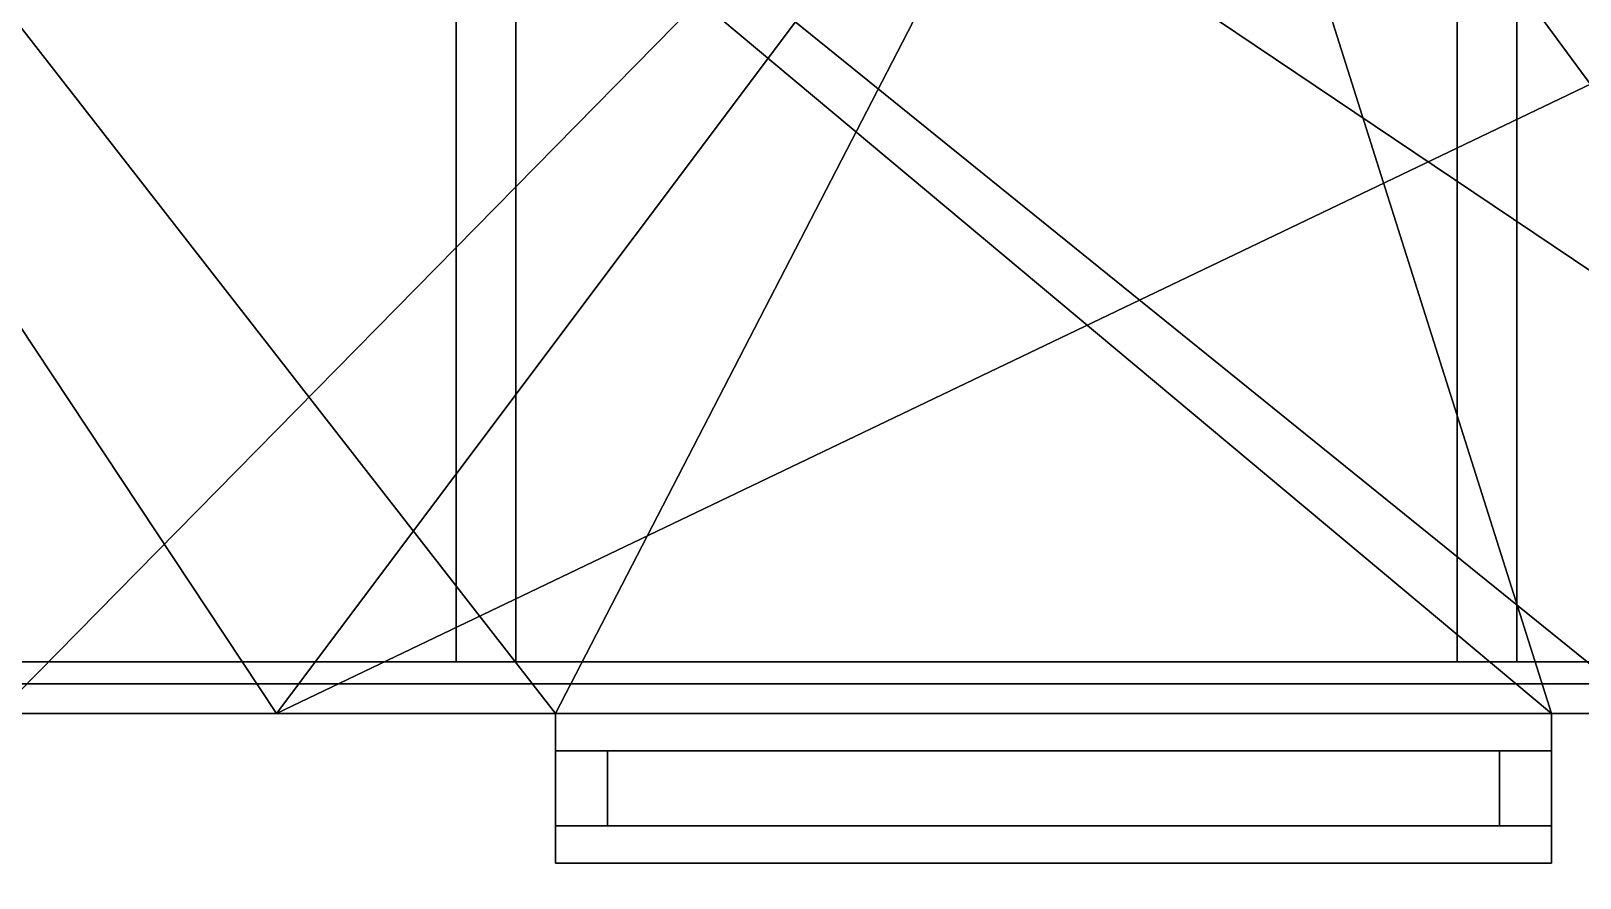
# Model space of a CAD drawing. Extents: x -7.1 to 5.5, y -11 to 12.
# Drawn here: x -4.071 to -1.479, y 5.425 to 6.842 of the extents above; entities that cross this region are included whole.
import ezdxf

# ---------------------------------------------------------------- set-up
doc = ezdxf.new("R2010")
doc.units = 0

msp = doc.modelspace()

# ---------------------------------------------------------------- linework, layer by layer
for points in [[(4.69, 9.7, 3.0953), (-3.66, 5.7, 3.0953), (-6.31, 9.7, 3.0953)], [(-6.31, 9.7, 3.0953), (-3.66, 5.7, 3.0953), (-5.96, 5.7, 3.0953)], [(-6.31, 9.7, 0.0953), (-4.1267, 5.7, 0.0953), (-3.66, 5.7, 0.0953)], [(-6.31, 9.7, 0.0953), (-3.66, 5.7, 0.0953), (-3.1934, 5.7, 0.0953)], [(-6.31, 9.7, 0.0953), (-3.1934, 5.7, 0.0953), (-1.5267, 5.7, 0.0953)], [(-6.31, 9.7, 0.0953), (-1.5267, 5.7, 0.0953), (-1.36, 5.7, 0.0953)], [(-6.31, 9.7, 0.0953), (-0.36, 5.7, 0.0953), (0.64, 5.7, 0.0953)], [(-6.31, 9.7, 0.0953), (0.64, 5.7, 0.0953), (1.09, 5.7, 0.0953), (4.69, 9.7, 0.0953)], [(-6.31, 9.7, 0.0953), (-1.36, 5.7, 0.0953), (-0.36, 5.7, 0.0953)], [(4.69, 9.7, 3.0953), (-1.36, 5.7, 3.0953), (-3.66, 5.7, 3.0953)], [(-2.16, 7.7, 6.8953), (-3.66, 5.7, 6.8953), (-6.66, 5.7, 6.8953), (-6.66, 7.7, 6.8953)], [(-4.1267, 5.7, 3.4953), (-2.16, 7.7, 3.4953), (-6.66, 7.7, 3.4953)], [(-2.16, 7.7, 10.4953), (-3.66, 5.7, 10.4953), (-6.66, 5.7, 10.4953), (-6.66, 7.7, 10.4953)], [(-4.1267, 5.7, 7.0953), (-2.16, 7.7, 7.0953), (-6.66, 7.7, 7.0953)], [(-2.16, 7.7, 14.0953), (-3.66, 5.7, 14.0953), (-6.66, 5.7, 14.0953), (-6.66, 7.7, 14.0953)], [(-4.1267, 5.7, 10.6953), (-2.16, 7.7, 10.6953), (-6.66, 7.7, 10.6953)], [(-2.16, 7.7, 17.6953), (-3.66, 5.7, 17.6953), (-6.66, 5.7, 17.6953), (-6.66, 7.7, 17.6953)], [(-4.1267, 5.7, 14.2953), (-2.16, 7.7, 14.2953), (-6.66, 7.7, 14.2953)], [(-2.16, 7.7, 21.2953), (-3.66, 5.7, 21.2953), (-6.66, 5.7, 21.2953), (-6.66, 7.7, 21.2953)], [(-4.1267, 5.7, 17.8953), (-2.16, 7.7, 17.8953), (-6.66, 7.7, 17.8953)], [(-2.16, 7.7, 24.8953), (-3.66, 5.7, 24.8953), (-6.66, 5.7, 24.8953), (-6.66, 7.7, 24.8953)], [(-4.1267, 5.7, 21.4953), (-2.16, 7.7, 21.4953), (-6.66, 7.7, 21.4953)], [(-2.16, 7.7, 28.4953), (-3.66, 5.7, 28.4953), (-6.66, 5.7, 28.4953), (-6.66, 7.7, 28.4953)], [(-4.1267, 5.7, 25.0953), (-2.16, 7.7, 25.0953), (-6.66, 7.7, 25.0953)], [(-2.16, 7.7, 32.0953), (-3.66, 5.7, 32.0953), (-6.66, 5.7, 32.0953), (-6.66, 7.7, 32.0953)], [(-4.1267, 5.7, 28.6953), (-2.16, 7.7, 28.6953), (-6.66, 7.7, 28.6953)], [(-2.16, 7.7, 35.6953), (-3.66, 5.7, 35.6953), (-6.66, 5.7, 35.6953), (-6.66, 7.7, 35.6953)], [(-4.1267, 5.7, 32.2953), (-2.16, 7.7, 32.2953), (-6.66, 7.7, 32.2953)], [(-4.1267, 5.7, 35.8953), (-2.16, 7.7, 35.8953), (-6.66, 7.7, 35.8953)], [(-3.66, 5.7, 3.4953), (-2.16, 7.7, 3.4953), (-4.1267, 5.7, 3.4953)], [(-3.66, 5.7, 7.0953), (-2.16, 7.7, 7.0953), (-4.1267, 5.7, 7.0953)], [(-3.66, 5.7, 10.6953), (-2.16, 7.7, 10.6953), (-4.1267, 5.7, 10.6953)], [(-3.66, 5.7, 14.2953), (-2.16, 7.7, 14.2953), (-4.1267, 5.7, 14.2953)], [(-3.66, 5.7, 17.8953), (-2.16, 7.7, 17.8953), (-4.1267, 5.7, 17.8953)], [(-3.66, 5.7, 21.4953), (-2.16, 7.7, 21.4953), (-4.1267, 5.7, 21.4953)], [(-3.66, 5.7, 25.0953), (-2.16, 7.7, 25.0953), (-4.1267, 5.7, 25.0953)], [(-3.66, 5.7, 28.6953), (-2.16, 7.7, 28.6953), (-4.1267, 5.7, 28.6953)], [(-3.66, 5.7, 32.2953), (-2.16, 7.7, 32.2953), (-4.1267, 5.7, 32.2953)], [(-3.66, 5.7, 35.8953), (-2.16, 7.7, 35.8953), (-4.1267, 5.7, 35.8953)], [(-3.66, 5.7, 3.4953), (-3.1934, 5.7, 3.4953), (-2.16, 7.7, 3.4953)], [(-0.685, 5.7, 6.8953), (-3.66, 5.7, 6.8953), (-2.16, 7.7, 6.8953)], [(-3.66, 5.7, 7.0953), (-3.1934, 5.7, 7.0953), (-2.16, 7.7, 7.0953)], [(-0.685, 5.7, 10.4953), (-3.66, 5.7, 10.4953), (-2.16, 7.7, 10.4953)], [(-3.66, 5.7, 10.6953), (-3.1934, 5.7, 10.6953), (-2.16, 7.7, 10.6953)], [(-0.685, 5.7, 14.0953), (-3.66, 5.7, 14.0953), (-2.16, 7.7, 14.0953)], [(-3.66, 5.7, 14.2953), (-3.1934, 5.7, 14.2953), (-2.16, 7.7, 14.2953)], [(-0.685, 5.7, 17.6953), (-3.66, 5.7, 17.6953), (-2.16, 7.7, 17.6953)], [(-3.66, 5.7, 17.8953), (-3.1934, 5.7, 17.8953), (-2.16, 7.7, 17.8953)], [(-0.685, 5.7, 21.2953), (-3.66, 5.7, 21.2953), (-2.16, 7.7, 21.2953)], [(-3.66, 5.7, 21.4953), (-3.1934, 5.7, 21.4953), (-2.16, 7.7, 21.4953)], [(-0.685, 5.7, 24.8953), (-3.66, 5.7, 24.8953), (-2.16, 7.7, 24.8953)], [(-3.66, 5.7, 25.0953), (-3.1934, 5.7, 25.0953), (-2.16, 7.7, 25.0953)], [(-0.685, 5.7, 28.4953), (-3.66, 5.7, 28.4953), (-2.16, 7.7, 28.4953)], [(-3.66, 5.7, 28.6953), (-3.1934, 5.7, 28.6953), (-2.16, 7.7, 28.6953)], [(-0.685, 5.7, 32.0953), (-3.66, 5.7, 32.0953), (-2.16, 7.7, 32.0953)], [(-3.66, 5.7, 32.2953), (-3.1934, 5.7, 32.2953), (-2.16, 7.7, 32.2953)], [(-0.685, 5.7, 35.6953), (-3.66, 5.7, 35.6953), (-2.16, 7.7, 35.6953)], [(-3.66, 5.7, 35.8953), (-3.1934, 5.7, 35.8953), (-2.16, 7.7, 35.8953)], [(-1.5267, 5.7, 3.4953), (-2.16, 7.7, 3.4953), (-3.1934, 5.7, 3.4953)], [(-1.5267, 5.7, 7.0953), (-2.16, 7.7, 7.0953), (-3.1934, 5.7, 7.0953)], [(-1.5267, 5.7, 10.6953), (-2.16, 7.7, 10.6953), (-3.1934, 5.7, 10.6953)], [(-1.5267, 5.7, 14.2953), (-2.16, 7.7, 14.2953), (-3.1934, 5.7, 14.2953)], [(-1.5267, 5.7, 17.8953), (-2.16, 7.7, 17.8953), (-3.1934, 5.7, 17.8953)], [(-1.5267, 5.7, 21.4953), (-2.16, 7.7, 21.4953), (-3.1934, 5.7, 21.4953)], [(-1.5267, 5.7, 25.0953), (-2.16, 7.7, 25.0953), (-3.1934, 5.7, 25.0953)], [(-1.5267, 5.7, 28.6953), (-2.16, 7.7, 28.6953), (-3.1934, 5.7, 28.6953)], [(-1.5267, 5.7, 32.2953), (-2.16, 7.7, 32.2953), (-3.1934, 5.7, 32.2953)], [(-1.5267, 5.7, 35.8953), (-2.16, 7.7, 35.8953), (-3.1934, 5.7, 35.8953)], [(-1.36, 5.7, 3.4953), (0.04, 7.7, 3.4953), (-2.16, 7.7, 3.4953), (-1.5267, 5.7, 3.4953)], [(-0.685, 5.7, 6.8953), (-2.16, 7.7, 6.8953), (0.04, 7.7, 6.8953)], [(-1.36, 5.7, 7.0953), (0.04, 7.7, 7.0953), (-2.16, 7.7, 7.0953), (-1.5267, 5.7, 7.0953)], [(-0.685, 5.7, 10.4953), (-2.16, 7.7, 10.4953), (0.04, 7.7, 10.4953)], [(-1.36, 5.7, 10.6953), (0.04, 7.7, 10.6953), (-2.16, 7.7, 10.6953), (-1.5267, 5.7, 10.6953)], [(-0.685, 5.7, 14.0953), (-2.16, 7.7, 14.0953), (0.04, 7.7, 14.0953)], [(-1.36, 5.7, 14.2953), (0.04, 7.7, 14.2953), (-2.16, 7.7, 14.2953), (-1.5267, 5.7, 14.2953)], [(-0.685, 5.7, 17.6953), (-2.16, 7.7, 17.6953), (0.04, 7.7, 17.6953)], [(-1.36, 5.7, 17.8953), (0.04, 7.7, 17.8953), (-2.16, 7.7, 17.8953), (-1.5267, 5.7, 17.8953)], [(-0.685, 5.7, 21.2953), (-2.16, 7.7, 21.2953), (0.04, 7.7, 21.2953)], [(-1.36, 5.7, 21.4953), (0.04, 7.7, 21.4953), (-2.16, 7.7, 21.4953), (-1.5267, 5.7, 21.4953)], [(-0.685, 5.7, 24.8953), (-2.16, 7.7, 24.8953), (0.04, 7.7, 24.8953)], [(-1.36, 5.7, 25.0953), (0.04, 7.7, 25.0953), (-2.16, 7.7, 25.0953), (-1.5267, 5.7, 25.0953)], [(-0.685, 5.7, 28.4953), (-2.16, 7.7, 28.4953), (0.04, 7.7, 28.4953)], [(-1.36, 5.7, 28.6953), (0.04, 7.7, 28.6953), (-2.16, 7.7, 28.6953), (-1.5267, 5.7, 28.6953)], [(-0.685, 5.7, 32.0953), (-2.16, 7.7, 32.0953), (0.04, 7.7, 32.0953)], [(-1.36, 5.7, 32.2953), (0.04, 7.7, 32.2953), (-2.16, 7.7, 32.2953), (-1.5267, 5.7, 32.2953)], [(-0.685, 5.7, 35.6953), (-2.16, 7.7, 35.6953), (0.04, 7.7, 35.6953)], [(-1.36, 5.7, 35.8953), (0.04, 7.7, 35.8953), (-2.16, 7.7, 35.8953), (-1.5267, 5.7, 35.8953)], [(5.0593, 7.6131, 40.0394), (5.0593, 5.7869, 40.0394), (-6.6794, 5.7869, 40.0394), (-6.6794, 7.6131, 40.0394)], [(-6.6794, 5.7869, 40.0747), (5.0593, 5.7869, 40.0747), (5.0593, 7.6131, 40.0747), (-6.6794, 7.6131, 40.0747)], [(-3.2597, 7.6131, 40.1012), (-3.3597, 7.6131, 40.1012), (-3.3597, 5.7869, 40.1012), (-3.2597, 5.7869, 40.1012)], [(-3.2597, 5.7869, 40.013), (-3.3597, 5.7869, 40.013), (-3.3597, 7.6131, 40.013), (-3.2597, 7.6131, 40.013)], [(-3.3597, 7.6131, 40.013), (-3.3597, 5.7869, 40.013), (-3.3597, 5.7869, 40.1012), (-3.3597, 7.6131, 40.1012)], [(-3.2597, 5.7869, 40.1012), (-3.2597, 5.7869, 40.013), (-3.2597, 7.6131, 40.013), (-3.2597, 7.6131, 40.1012)], [(-1.6847, 7.6131, 40.013), (-1.6847, 5.7869, 40.013), (-1.6847, 5.7869, 40.1012), (-1.6847, 7.6131, 40.1012)], [(-1.5847, 5.7869, 40.013), (-1.6847, 5.7869, 40.013), (-1.6847, 7.6131, 40.013), (-1.5847, 7.6131, 40.013)], [(-1.5847, 7.6131, 40.1012), (-1.6847, 7.6131, 40.1012), (-1.6847, 5.7869, 40.1012), (-1.5847, 5.7869, 40.1012)], [(-1.5847, 5.7869, 40.1012), (-1.5847, 5.7869, 40.013), (-1.5847, 7.6131, 40.013), (-1.5847, 7.6131, 40.1012)], [(-6.76, 5.7, 40.1453), (5.14, 5.7, 40.1453), (5.0593, 5.7869, 40.1453), (-6.6794, 5.7869, 40.1453)], [(-6.6794, 5.7869, 40.1453), (5.0593, 5.7869, 40.1453), (5.0593, 5.7, 39.8188), (-6.66, 5.7, 39.8188)], [(5.0593, 5.7869, 40.0394), (5.0593, 5.7869, 40.0747), (-6.6794, 5.7869, 40.0747), (-6.6794, 5.7869, 40.0394)], [(-7.06, 5.75, 40.7698), (-7.06, 5.75, 40.9), (5.44, 5.75, 40.9), (5.44, 5.75, 40.7698)], [(-7.01, 5.7, 40.7698), (-7.06, 5.75, 40.7698), (5.44, 5.75, 40.7698), (5.39, 5.7, 40.7698)], [(5.39, 5.7, 40.9), (5.44, 5.75, 40.9), (-7.06, 5.75, 40.9), (-7.01, 5.7, 40.9)], [(5.39, 5.7, 41.0262), (-7.01, 5.7, 41.0262), (-6.2318, 5.1986, 41.0262), (4.6118, 5.1986, 41.0262)], [(5.14, 5.7, 40.1453), (-6.76, 5.7, 40.1453), (-7.01, 5.7, 41.0262), (5.39, 5.7, 41.0262)], [(-3.66, 5.7, 6.4953), (-5.96, 5.7, 6.4953), (-6.66, 5.7, 6.8953), (-3.66, 5.7, 6.8953)], [(-3.66, 5.7, 10.0953), (-5.96, 5.7, 10.0953), (-6.66, 5.7, 10.4953), (-3.66, 5.7, 10.4953)], [(-3.66, 5.7, 13.6953), (-5.96, 5.7, 13.6953), (-6.66, 5.7, 14.0953), (-3.66, 5.7, 14.0953)], [(-3.66, 5.7, 17.2953), (-5.96, 5.7, 17.2953), (-6.66, 5.7, 17.6953), (-3.66, 5.7, 17.6953)], [(-3.66, 5.7, 20.8953), (-5.96, 5.7, 20.8953), (-6.66, 5.7, 21.2953), (-3.66, 5.7, 21.2953)], [(-3.66, 5.7, 24.4953), (-5.96, 5.7, 24.4953), (-6.66, 5.7, 24.8953), (-3.66, 5.7, 24.8953)], [(-3.66, 5.7, 28.0953), (-5.96, 5.7, 28.0953), (-6.66, 5.7, 28.4953), (-3.66, 5.7, 28.4953)], [(-3.66, 5.7, 31.6953), (-5.96, 5.7, 31.6953), (-6.66, 5.7, 32.0953), (-3.66, 5.7, 32.0953)], [(-3.66, 5.7, 35.2953), (-5.96, 5.7, 35.2953), (-6.66, 5.7, 35.6953), (-3.66, 5.7, 35.6953)], [(-3.66, 5.7, 38.8953), (-5.96, 5.7, 38.8953), (-6.66, 5.7, 39.8188), (-3.66, 5.7, 39.8188)], [(-3.66, 5.7, 6.4953), (-4.1267, 5.7, 6.0453), (-5.7934, 5.7, 6.0453), (-5.96, 5.7, 6.4953)], [(-3.66, 5.7, 10.0953), (-4.1267, 5.7, 9.6453), (-5.7934, 5.7, 9.6453), (-5.96, 5.7, 10.0953)], [(-3.66, 5.7, 13.6953), (-4.1267, 5.7, 13.2453), (-5.7934, 5.7, 13.2453), (-5.96, 5.7, 13.6953)], [(-3.66, 5.7, 17.2953), (-4.1267, 5.7, 16.8453), (-5.7934, 5.7, 16.8453), (-5.96, 5.7, 17.2953)], [(-3.66, 5.7, 20.8953), (-4.1267, 5.7, 20.4453), (-5.7934, 5.7, 20.4453), (-5.96, 5.7, 20.8953)], [(-3.66, 5.7, 24.4953), (-4.1267, 5.7, 24.0453), (-5.7934, 5.7, 24.0453), (-5.96, 5.7, 24.4953)], [(-3.66, 5.7, 28.0953), (-4.1267, 5.7, 27.6453), (-5.7934, 5.7, 27.6453), (-5.96, 5.7, 28.0953)], [(-3.66, 5.7, 31.6953), (-4.1267, 5.7, 31.2453), (-5.7934, 5.7, 31.2453), (-5.96, 5.7, 31.6953)], [(-3.66, 5.7, 35.2953), (-4.1267, 5.7, 34.8453), (-5.7934, 5.7, 34.8453), (-5.96, 5.7, 35.2953)], [(-3.66, 5.7, 3.0953), (-4.1267, 5.7, 2.6453), (-5.7934, 5.7, 2.6453), (-5.96, 5.7, 3.0953)], [(-3.66, 5.7, 38.8953), (-4.1267, 5.7, 38.4453), (-5.7934, 5.7, 38.4453), (-5.96, 5.7, 38.8953)], [(-3.66, 5.7, 3.4953), (-4.1267, 5.7, 3.4953), (-4.1267, 5.7, 6.0453), (-3.66, 5.7, 6.4953)], [(-3.66, 5.7, 7.0953), (-4.1267, 5.7, 7.0953), (-4.1267, 5.7, 9.6453), (-3.66, 5.7, 10.0953)], [(-3.66, 5.7, 10.6953), (-4.1267, 5.7, 10.6953), (-4.1267, 5.7, 13.2453), (-3.66, 5.7, 13.6953)], [(-3.66, 5.7, 14.2953), (-4.1267, 5.7, 14.2953), (-4.1267, 5.7, 16.8453), (-3.66, 5.7, 17.2953)], [(-3.66, 5.7, 17.8953), (-4.1267, 5.7, 17.8953), (-4.1267, 5.7, 20.4453), (-3.66, 5.7, 20.8953)], [(-3.66, 5.7, 21.4953), (-4.1267, 5.7, 21.4953), (-4.1267, 5.7, 24.0453), (-3.66, 5.7, 24.4953)], [(-3.66, 5.7, 25.0953), (-4.1267, 5.7, 25.0953), (-4.1267, 5.7, 27.6453), (-3.66, 5.7, 28.0953)], [(-3.66, 5.7, 28.6953), (-4.1267, 5.7, 28.6953), (-4.1267, 5.7, 31.2453), (-3.66, 5.7, 31.6953)], [(-3.66, 5.7, 32.2953), (-4.1267, 5.7, 32.2953), (-4.1267, 5.7, 34.8453), (-3.66, 5.7, 35.2953)], [(-3.66, 5.7, 0.0953), (-4.1267, 5.7, 0.0953), (-4.1267, 5.7, 2.6453), (-3.66, 5.7, 3.0953)], [(-3.66, 5.7, 35.8953), (-4.1267, 5.7, 35.8953), (-4.1267, 5.7, 38.4453), (-3.66, 5.7, 38.8953)], [(-3.66, 5.7, 6.4953), (-3.1934, 5.7, 6.0453), (-3.1934, 5.7, 3.4953), (-3.66, 5.7, 3.4953)], [(-1.36, 5.7, 6.4953), (-1.5267, 5.7, 6.0453), (-3.1934, 5.7, 6.0453), (-3.66, 5.7, 6.4953)], [(-3.66, 5.7, 6.4953), (-3.66, 5.7, 6.8953), (-0.685, 5.7, 6.8953), (-1.36, 5.7, 6.4953)], [(-3.66, 5.7, 10.0953), (-3.1934, 5.7, 9.6453), (-3.1934, 5.7, 7.0953), (-3.66, 5.7, 7.0953)], [(-1.36, 5.7, 10.0953), (-1.5267, 5.7, 9.6453), (-3.1934, 5.7, 9.6453), (-3.66, 5.7, 10.0953)], [(-3.66, 5.7, 10.0953), (-3.66, 5.7, 10.4953), (-0.685, 5.7, 10.4953), (-1.36, 5.7, 10.0953)], [(-3.66, 5.7, 13.6953), (-3.1934, 5.7, 13.2453), (-3.1934, 5.7, 10.6953), (-3.66, 5.7, 10.6953)], [(-1.36, 5.7, 13.6953), (-1.5267, 5.7, 13.2453), (-3.1934, 5.7, 13.2453), (-3.66, 5.7, 13.6953)], [(-3.66, 5.7, 13.6953), (-3.66, 5.7, 14.0953), (-0.685, 5.7, 14.0953), (-1.36, 5.7, 13.6953)], [(-3.66, 5.7, 17.2953), (-3.1934, 5.7, 16.8453), (-3.1934, 5.7, 14.2953), (-3.66, 5.7, 14.2953)], [(-1.36, 5.7, 17.2953), (-1.5267, 5.7, 16.8453), (-3.1934, 5.7, 16.8453), (-3.66, 5.7, 17.2953)], [(-3.66, 5.7, 17.2953), (-3.66, 5.7, 17.6953), (-0.685, 5.7, 17.6953), (-1.36, 5.7, 17.2953)], [(-3.66, 5.7, 20.8953), (-3.1934, 5.7, 20.4453), (-3.1934, 5.7, 17.8953), (-3.66, 5.7, 17.8953)], [(-1.36, 5.7, 20.8953), (-1.5267, 5.7, 20.4453), (-3.1934, 5.7, 20.4453), (-3.66, 5.7, 20.8953)], [(-3.66, 5.7, 20.8953), (-3.66, 5.7, 21.2953), (-0.685, 5.7, 21.2953), (-1.36, 5.7, 20.8953)], [(-3.66, 5.7, 24.4953), (-3.1934, 5.7, 24.0453), (-3.1934, 5.7, 21.4953), (-3.66, 5.7, 21.4953)], [(-1.36, 5.7, 24.4953), (-1.5267, 5.7, 24.0453), (-3.1934, 5.7, 24.0453), (-3.66, 5.7, 24.4953)], [(-3.66, 5.7, 24.4953), (-3.66, 5.7, 24.8953), (-0.685, 5.7, 24.8953), (-1.36, 5.7, 24.4953)], [(-3.66, 5.7, 28.0953), (-3.1934, 5.7, 27.6453), (-3.1934, 5.7, 25.0953), (-3.66, 5.7, 25.0953)], [(-1.36, 5.7, 28.0953), (-1.5267, 5.7, 27.6453), (-3.1934, 5.7, 27.6453), (-3.66, 5.7, 28.0953)], [(-3.66, 5.7, 28.0953), (-3.66, 5.7, 28.4953), (-0.685, 5.7, 28.4953), (-1.36, 5.7, 28.0953)], [(-3.66, 5.7, 31.6953), (-3.1934, 5.7, 31.2453), (-3.1934, 5.7, 28.6953), (-3.66, 5.7, 28.6953)], [(-1.36, 5.7, 31.6953), (-1.5267, 5.7, 31.2453), (-3.1934, 5.7, 31.2453), (-3.66, 5.7, 31.6953)], [(-3.66, 5.7, 31.6953), (-3.66, 5.7, 32.0953), (-0.685, 5.7, 32.0953), (-1.36, 5.7, 31.6953)], [(-3.66, 5.7, 35.2953), (-3.1934, 5.7, 34.8453), (-3.1934, 5.7, 32.2953), (-3.66, 5.7, 32.2953)], [(-1.36, 5.7, 35.2953), (-1.5267, 5.7, 34.8453), (-3.1934, 5.7, 34.8453), (-3.66, 5.7, 35.2953)], [(-3.66, 5.7, 35.2953), (-3.66, 5.7, 35.6953), (-0.685, 5.7, 35.6953), (-1.36, 5.7, 35.2953)], [(-1.36, 5.7, 3.0953), (-1.5267, 5.7, 2.6453), (-3.1934, 5.7, 2.6453), (-3.66, 5.7, 3.0953)], [(-3.66, 5.7, 3.0953), (-3.1934, 5.7, 2.6453), (-3.1934, 5.7, 0.0953), (-3.66, 5.7, 0.0953)], [(-3.66, 5.7, 38.8953), (-3.1934, 5.7, 38.4453), (-3.1934, 5.7, 35.8953), (-3.66, 5.7, 35.8953)], [(-1.36, 5.7, 38.8953), (-1.5267, 5.7, 38.4453), (-3.1934, 5.7, 38.4453), (-3.66, 5.7, 38.8953)], [(-3.66, 5.7, 38.8953), (-3.66, 5.7, 39.8188), (-0.685, 5.7, 39.8188), (-1.36, 5.7, 38.8953)], [(-3.1934, 5.7, 6.0453), (-1.5267, 5.7, 6.0453), (-1.5267, 5.45, 6.0453), (-3.1934, 5.45, 6.0453)], [(-3.1934, 5.7, 3.4953), (-3.1934, 5.7, 6.0453), (-3.1934, 5.45, 6.0453), (-3.1934, 5.45, 3.4953)], [(-1.5267, 5.7, 3.4953), (-3.1934, 5.7, 3.4953), (-3.1934, 5.45, 3.4953), (-1.5267, 5.45, 3.4953)], [(-3.1934, 5.7, 9.6453), (-1.5267, 5.7, 9.6453), (-1.5267, 5.45, 9.6453), (-3.1934, 5.45, 9.6453)], [(-3.1934, 5.7, 7.0953), (-3.1934, 5.7, 9.6453), (-3.1934, 5.45, 9.6453), (-3.1934, 5.45, 7.0953)], [(-1.5267, 5.7, 7.0953), (-3.1934, 5.7, 7.0953), (-3.1934, 5.45, 7.0953), (-1.5267, 5.45, 7.0953)], [(-3.1934, 5.7, 13.2453), (-1.5267, 5.7, 13.2453), (-1.5267, 5.45, 13.2453), (-3.1934, 5.45, 13.2453)], [(-3.1934, 5.7, 10.6953), (-3.1934, 5.7, 13.2453), (-3.1934, 5.45, 13.2453), (-3.1934, 5.45, 10.6953)], [(-1.5267, 5.7, 10.6953), (-3.1934, 5.7, 10.6953), (-3.1934, 5.45, 10.6953), (-1.5267, 5.45, 10.6953)], [(-3.1934, 5.7, 16.8453), (-1.5267, 5.7, 16.8453), (-1.5267, 5.45, 16.8453), (-3.1934, 5.45, 16.8453)], [(-3.1934, 5.7, 14.2953), (-3.1934, 5.7, 16.8453), (-3.1934, 5.45, 16.8453), (-3.1934, 5.45, 14.2953)], [(-1.5267, 5.7, 14.2953), (-3.1934, 5.7, 14.2953), (-3.1934, 5.45, 14.2953), (-1.5267, 5.45, 14.2953)], [(-3.1934, 5.7, 20.4453), (-1.5267, 5.7, 20.4453), (-1.5267, 5.45, 20.4453), (-3.1934, 5.45, 20.4453)], [(-3.1934, 5.7, 17.8953), (-3.1934, 5.7, 20.4453), (-3.1934, 5.45, 20.4453), (-3.1934, 5.45, 17.8953)], [(-1.5267, 5.7, 17.8953), (-3.1934, 5.7, 17.8953), (-3.1934, 5.45, 17.8953), (-1.5267, 5.45, 17.8953)], [(-3.1934, 5.7, 24.0453), (-1.5267, 5.7, 24.0453), (-1.5267, 5.45, 24.0453), (-3.1934, 5.45, 24.0453)], [(-3.1934, 5.7, 21.4953), (-3.1934, 5.7, 24.0453), (-3.1934, 5.45, 24.0453), (-3.1934, 5.45, 21.4953)], [(-1.5267, 5.7, 21.4953), (-3.1934, 5.7, 21.4953), (-3.1934, 5.45, 21.4953), (-1.5267, 5.45, 21.4953)], [(-3.1934, 5.7, 27.6453), (-1.5267, 5.7, 27.6453), (-1.5267, 5.45, 27.6453), (-3.1934, 5.45, 27.6453)], [(-3.1934, 5.7, 25.0953), (-3.1934, 5.7, 27.6453), (-3.1934, 5.45, 27.6453), (-3.1934, 5.45, 25.0953)], [(-1.5267, 5.7, 25.0953), (-3.1934, 5.7, 25.0953), (-3.1934, 5.45, 25.0953), (-1.5267, 5.45, 25.0953)], [(-3.1934, 5.7, 31.2453), (-1.5267, 5.7, 31.2453), (-1.5267, 5.45, 31.2453), (-3.1934, 5.45, 31.2453)], [(-3.1934, 5.7, 28.6953), (-3.1934, 5.7, 31.2453), (-3.1934, 5.45, 31.2453), (-3.1934, 5.45, 28.6953)], [(-1.5267, 5.7, 28.6953), (-3.1934, 5.7, 28.6953), (-3.1934, 5.45, 28.6953), (-1.5267, 5.45, 28.6953)], [(-3.1934, 5.7, 34.8453), (-1.5267, 5.7, 34.8453), (-1.5267, 5.45, 34.8453), (-3.1934, 5.45, 34.8453)], [(-3.1934, 5.7, 32.2953), (-3.1934, 5.7, 34.8453), (-3.1934, 5.45, 34.8453), (-3.1934, 5.45, 32.2953)], [(-1.5267, 5.7, 32.2953), (-3.1934, 5.7, 32.2953), (-3.1934, 5.45, 32.2953), (-1.5267, 5.45, 32.2953)], [(-1.5267, 5.7, 0.0953), (-3.1934, 5.7, 0.0953), (-3.1934, 5.45, 0.0953), (-1.5267, 5.45, 0.0953)], [(-3.1934, 5.7, 0.0953), (-3.1934, 5.7, 2.6453), (-3.1934, 5.45, 2.6453), (-3.1934, 5.45, 0.0953)], [(-3.1934, 5.7, 2.6453), (-1.5267, 5.7, 2.6453), (-1.5267, 5.45, 2.6453), (-3.1934, 5.45, 2.6453)], [(-3.1934, 5.7, 38.4453), (-1.5267, 5.7, 38.4453), (-1.5267, 5.45, 38.4453), (-3.1934, 5.45, 38.4453)], [(-3.1934, 5.7, 35.8953), (-3.1934, 5.7, 38.4453), (-3.1934, 5.45, 38.4453), (-3.1934, 5.45, 35.8953)], [(-1.5267, 5.7, 35.8953), (-3.1934, 5.7, 35.8953), (-3.1934, 5.45, 35.8953), (-1.5267, 5.45, 35.8953)], [(-1.36, 5.7, 3.4953), (-1.5267, 5.7, 3.4953), (-1.5267, 5.7, 6.0453), (-1.36, 5.7, 6.4953)], [(-1.5267, 5.7, 6.0453), (-1.5267, 5.7, 3.4953), (-1.5267, 5.45, 3.4953), (-1.5267, 5.45, 6.0453)], [(-1.36, 5.7, 7.0953), (-1.5267, 5.7, 7.0953), (-1.5267, 5.7, 9.6453), (-1.36, 5.7, 10.0953)], [(-1.5267, 5.7, 9.6453), (-1.5267, 5.7, 7.0953), (-1.5267, 5.45, 7.0953), (-1.5267, 5.45, 9.6453)], [(-1.36, 5.7, 10.6953), (-1.5267, 5.7, 10.6953), (-1.5267, 5.7, 13.2453), (-1.36, 5.7, 13.6953)], [(-1.5267, 5.7, 13.2453), (-1.5267, 5.7, 10.6953), (-1.5267, 5.45, 10.6953), (-1.5267, 5.45, 13.2453)], [(-1.36, 5.7, 14.2953), (-1.5267, 5.7, 14.2953), (-1.5267, 5.7, 16.8453), (-1.36, 5.7, 17.2953)], [(-1.5267, 5.7, 16.8453), (-1.5267, 5.7, 14.2953), (-1.5267, 5.45, 14.2953), (-1.5267, 5.45, 16.8453)], [(-1.36, 5.7, 17.8953), (-1.5267, 5.7, 17.8953), (-1.5267, 5.7, 20.4453), (-1.36, 5.7, 20.8953)], [(-1.5267, 5.7, 20.4453), (-1.5267, 5.7, 17.8953), (-1.5267, 5.45, 17.8953), (-1.5267, 5.45, 20.4453)], [(-1.36, 5.7, 21.4953), (-1.5267, 5.7, 21.4953), (-1.5267, 5.7, 24.0453), (-1.36, 5.7, 24.4953)], [(-1.5267, 5.7, 24.0453), (-1.5267, 5.7, 21.4953), (-1.5267, 5.45, 21.4953), (-1.5267, 5.45, 24.0453)], [(-1.36, 5.7, 25.0953), (-1.5267, 5.7, 25.0953), (-1.5267, 5.7, 27.6453), (-1.36, 5.7, 28.0953)], [(-1.5267, 5.7, 27.6453), (-1.5267, 5.7, 25.0953), (-1.5267, 5.45, 25.0953), (-1.5267, 5.45, 27.6453)], [(-1.36, 5.7, 28.6953), (-1.5267, 5.7, 28.6953), (-1.5267, 5.7, 31.2453), (-1.36, 5.7, 31.6953)], [(-1.5267, 5.7, 31.2453), (-1.5267, 5.7, 28.6953), (-1.5267, 5.45, 28.6953), (-1.5267, 5.45, 31.2453)], [(-1.36, 5.7, 32.2953), (-1.5267, 5.7, 32.2953), (-1.5267, 5.7, 34.8453), (-1.36, 5.7, 35.2953)], [(-1.5267, 5.7, 34.8453), (-1.5267, 5.7, 32.2953), (-1.5267, 5.45, 32.2953), (-1.5267, 5.45, 34.8453)], [(-1.5267, 5.7, 2.6453), (-1.5267, 5.7, 0.0953), (-1.5267, 5.45, 0.0953), (-1.5267, 5.45, 2.6453)], [(-1.36, 5.7, 0.0953), (-1.5267, 5.7, 0.0953), (-1.5267, 5.7, 2.6453), (-1.36, 5.7, 3.0953)], [(-1.36, 5.7, 35.8953), (-1.5267, 5.7, 35.8953), (-1.5267, 5.7, 38.4453), (-1.36, 5.7, 38.8953)], [(-1.5267, 5.7, 38.4453), (-1.5267, 5.7, 35.8953), (-1.5267, 5.45, 35.8953), (-1.5267, 5.45, 38.4453)], [(-1.5267, 5.6375, 6.0453), (-1.6137, 5.6375, 5.9583), (-3.1064, 5.6375, 5.9583), (-3.1934, 5.6375, 6.0453)], [(-3.1934, 5.6375, 6.0453), (-3.1064, 5.6375, 5.9583), (-3.1064, 5.6375, 3.4953), (-3.1934, 5.6375, 3.4953)], [(-1.5267, 5.6375, 9.6453), (-1.6137, 5.6375, 9.5583), (-3.1064, 5.6375, 9.5583), (-3.1934, 5.6375, 9.6453)], [(-3.1934, 5.6375, 9.6453), (-3.1064, 5.6375, 9.5583), (-3.1064, 5.6375, 7.0953), (-3.1934, 5.6375, 7.0953)], [(-1.5267, 5.6375, 13.2453), (-1.6137, 5.6375, 13.1583), (-3.1064, 5.6375, 13.1583), (-3.1934, 5.6375, 13.2453)], [(-3.1934, 5.6375, 13.2453), (-3.1064, 5.6375, 13.1583), (-3.1064, 5.6375, 10.6953), (-3.1934, 5.6375, 10.6953)], [(-1.5267, 5.6375, 16.8453), (-1.6137, 5.6375, 16.7583), (-3.1064, 5.6375, 16.7583), (-3.1934, 5.6375, 16.8453)], [(-3.1934, 5.6375, 16.8453), (-3.1064, 5.6375, 16.7583), (-3.1064, 5.6375, 14.2953), (-3.1934, 5.6375, 14.2953)], [(-1.5267, 5.6375, 20.4453), (-1.6137, 5.6375, 20.3583), (-3.1064, 5.6375, 20.3583), (-3.1934, 5.6375, 20.4453)], [(-3.1934, 5.6375, 20.4453), (-3.1064, 5.6375, 20.3583), (-3.1064, 5.6375, 17.8953), (-3.1934, 5.6375, 17.8953)], [(-1.5267, 5.6375, 24.0453), (-1.6137, 5.6375, 23.9583), (-3.1064, 5.6375, 23.9583), (-3.1934, 5.6375, 24.0453)], [(-3.1934, 5.6375, 24.0453), (-3.1064, 5.6375, 23.9583), (-3.1064, 5.6375, 21.4953), (-3.1934, 5.6375, 21.4953)], [(-1.5267, 5.6375, 27.6453), (-1.6137, 5.6375, 27.5583), (-3.1064, 5.6375, 27.5583), (-3.1934, 5.6375, 27.6453)], [(-3.1934, 5.6375, 27.6453), (-3.1064, 5.6375, 27.5583), (-3.1064, 5.6375, 25.0953), (-3.1934, 5.6375, 25.0953)], [(-1.5267, 5.6375, 31.2453), (-1.6137, 5.6375, 31.1583), (-3.1064, 5.6375, 31.1583), (-3.1934, 5.6375, 31.2453)], [(-3.1934, 5.6375, 31.2453), (-3.1064, 5.6375, 31.1583), (-3.1064, 5.6375, 28.6953), (-3.1934, 5.6375, 28.6953)], [(-1.5267, 5.6375, 34.8453), (-1.6137, 5.6375, 34.7583), (-3.1064, 5.6375, 34.7583), (-3.1934, 5.6375, 34.8453)], [(-3.1934, 5.6375, 34.8453), (-3.1064, 5.6375, 34.7583), (-3.1064, 5.6375, 32.2953), (-3.1934, 5.6375, 32.2953)], [(-1.5267, 5.6375, 2.6453), (-1.6137, 5.6375, 2.5583), (-3.1064, 5.6375, 2.5583), (-3.1934, 5.6375, 2.6453)], [(-3.1934, 5.6375, 2.6453), (-3.1064, 5.6375, 2.5583), (-3.1064, 5.6375, 0.0953), (-3.1934, 5.6375, 0.0953)], [(-1.5267, 5.6375, 38.4453), (-1.6137, 5.6375, 38.3583), (-3.1064, 5.6375, 38.3583), (-3.1934, 5.6375, 38.4453)], [(-3.1934, 5.6375, 38.4453), (-3.1064, 5.6375, 38.3583), (-3.1064, 5.6375, 35.8953), (-3.1934, 5.6375, 35.8953)], [(-3.1064, 5.6375, 3.4953), (-3.1064, 5.6375, 5.9583), (-3.1064, 5.5125, 5.9583), (-3.1064, 5.5125, 3.4953)], [(-3.1064, 5.6375, 5.9583), (-1.6137, 5.6375, 5.9583), (-1.6137, 5.5125, 5.9583), (-3.1064, 5.5125, 5.9583)], [(-3.1064, 5.6375, 7.0953), (-3.1064, 5.6375, 9.5583), (-3.1064, 5.5125, 9.5583), (-3.1064, 5.5125, 7.0953)], [(-3.1064, 5.6375, 9.5583), (-1.6137, 5.6375, 9.5583), (-1.6137, 5.5125, 9.5583), (-3.1064, 5.5125, 9.5583)], [(-3.1064, 5.6375, 10.6953), (-3.1064, 5.6375, 13.1583), (-3.1064, 5.5125, 13.1583), (-3.1064, 5.5125, 10.6953)], [(-3.1064, 5.6375, 13.1583), (-1.6137, 5.6375, 13.1583), (-1.6137, 5.5125, 13.1583), (-3.1064, 5.5125, 13.1583)], [(-3.1064, 5.6375, 14.2953), (-3.1064, 5.6375, 16.7583), (-3.1064, 5.5125, 16.7583), (-3.1064, 5.5125, 14.2953)], [(-3.1064, 5.6375, 16.7583), (-1.6137, 5.6375, 16.7583), (-1.6137, 5.5125, 16.7583), (-3.1064, 5.5125, 16.7583)], [(-3.1064, 5.6375, 17.8953), (-3.1064, 5.6375, 20.3583), (-3.1064, 5.5125, 20.3583), (-3.1064, 5.5125, 17.8953)], [(-3.1064, 5.6375, 20.3583), (-1.6137, 5.6375, 20.3583), (-1.6137, 5.5125, 20.3583), (-3.1064, 5.5125, 20.3583)], [(-3.1064, 5.6375, 21.4953), (-3.1064, 5.6375, 23.9583), (-3.1064, 5.5125, 23.9583), (-3.1064, 5.5125, 21.4953)], [(-3.1064, 5.6375, 23.9583), (-1.6137, 5.6375, 23.9583), (-1.6137, 5.5125, 23.9583), (-3.1064, 5.5125, 23.9583)], [(-3.1064, 5.6375, 25.0953), (-3.1064, 5.6375, 27.5583), (-3.1064, 5.5125, 27.5583), (-3.1064, 5.5125, 25.0953)], [(-3.1064, 5.6375, 27.5583), (-1.6137, 5.6375, 27.5583), (-1.6137, 5.5125, 27.5583), (-3.1064, 5.5125, 27.5583)], [(-3.1064, 5.6375, 28.6953), (-3.1064, 5.6375, 31.1583), (-3.1064, 5.5125, 31.1583), (-3.1064, 5.5125, 28.6953)], [(-3.1064, 5.6375, 31.1583), (-1.6137, 5.6375, 31.1583), (-1.6137, 5.5125, 31.1583), (-3.1064, 5.5125, 31.1583)], [(-3.1064, 5.6375, 32.2953), (-3.1064, 5.6375, 34.7583), (-3.1064, 5.5125, 34.7583), (-3.1064, 5.5125, 32.2953)], [(-3.1064, 5.6375, 34.7583), (-1.6137, 5.6375, 34.7583), (-1.6137, 5.5125, 34.7583), (-3.1064, 5.5125, 34.7583)], [(-3.1064, 5.6375, 0.0953), (-3.1064, 5.6375, 2.5583), (-3.1064, 5.5125, 2.5583), (-3.1064, 5.5125, 0.0953)], [(-3.1064, 5.6375, 2.5583), (-1.6137, 5.6375, 2.5583), (-1.6137, 5.5125, 2.5583), (-3.1064, 5.5125, 2.5583)], [(-3.1064, 5.6375, 35.8953), (-3.1064, 5.6375, 38.3583), (-3.1064, 5.5125, 38.3583), (-3.1064, 5.5125, 35.8953)], [(-3.1064, 5.6375, 38.3583), (-1.6137, 5.6375, 38.3583), (-1.6137, 5.5125, 38.3583), (-3.1064, 5.5125, 38.3583)], [(-1.6137, 5.6375, 5.9583), (-1.6137, 5.6375, 3.4953), (-1.6137, 5.5125, 3.4953), (-1.6137, 5.5125, 5.9583)], [(-1.5267, 5.6375, 3.4953), (-1.6137, 5.6375, 3.4953), (-1.6137, 5.6375, 5.9583), (-1.5267, 5.6375, 6.0453)], [(-1.6137, 5.6375, 9.5583), (-1.6137, 5.6375, 7.0953), (-1.6137, 5.5125, 7.0953), (-1.6137, 5.5125, 9.5583)], [(-1.5267, 5.6375, 7.0953), (-1.6137, 5.6375, 7.0953), (-1.6137, 5.6375, 9.5583), (-1.5267, 5.6375, 9.6453)], [(-1.6137, 5.6375, 13.1583), (-1.6137, 5.6375, 10.6953), (-1.6137, 5.5125, 10.6953), (-1.6137, 5.5125, 13.1583)], [(-1.5267, 5.6375, 10.6953), (-1.6137, 5.6375, 10.6953), (-1.6137, 5.6375, 13.1583), (-1.5267, 5.6375, 13.2453)], [(-1.6137, 5.6375, 16.7583), (-1.6137, 5.6375, 14.2953), (-1.6137, 5.5125, 14.2953), (-1.6137, 5.5125, 16.7583)], [(-1.5267, 5.6375, 14.2953), (-1.6137, 5.6375, 14.2953), (-1.6137, 5.6375, 16.7583), (-1.5267, 5.6375, 16.8453)], [(-1.6137, 5.6375, 20.3583), (-1.6137, 5.6375, 17.8953), (-1.6137, 5.5125, 17.8953), (-1.6137, 5.5125, 20.3583)], [(-1.5267, 5.6375, 17.8953), (-1.6137, 5.6375, 17.8953), (-1.6137, 5.6375, 20.3583), (-1.5267, 5.6375, 20.4453)], [(-1.6137, 5.6375, 23.9583), (-1.6137, 5.6375, 21.4953), (-1.6137, 5.5125, 21.4953), (-1.6137, 5.5125, 23.9583)], [(-1.5267, 5.6375, 21.4953), (-1.6137, 5.6375, 21.4953), (-1.6137, 5.6375, 23.9583), (-1.5267, 5.6375, 24.0453)], [(-1.6137, 5.6375, 27.5583), (-1.6137, 5.6375, 25.0953), (-1.6137, 5.5125, 25.0953), (-1.6137, 5.5125, 27.5583)], [(-1.5267, 5.6375, 25.0953), (-1.6137, 5.6375, 25.0953), (-1.6137, 5.6375, 27.5583), (-1.5267, 5.6375, 27.6453)], [(-1.6137, 5.6375, 31.1583), (-1.6137, 5.6375, 28.6953), (-1.6137, 5.5125, 28.6953), (-1.6137, 5.5125, 31.1583)], [(-1.5267, 5.6375, 28.6953), (-1.6137, 5.6375, 28.6953), (-1.6137, 5.6375, 31.1583), (-1.5267, 5.6375, 31.2453)], [(-1.6137, 5.6375, 34.7583), (-1.6137, 5.6375, 32.2953), (-1.6137, 5.5125, 32.2953), (-1.6137, 5.5125, 34.7583)], [(-1.5267, 5.6375, 32.2953), (-1.6137, 5.6375, 32.2953), (-1.6137, 5.6375, 34.7583), (-1.5267, 5.6375, 34.8453)], [(-1.6137, 5.6375, 2.5583), (-1.6137, 5.6375, 0.0953), (-1.6137, 5.5125, 0.0953), (-1.6137, 5.5125, 2.5583)], [(-1.5267, 5.6375, 0.0953), (-1.6137, 5.6375, 0.0953), (-1.6137, 5.6375, 2.5583), (-1.5267, 5.6375, 2.6453)], [(-1.6137, 5.6375, 38.3583), (-1.6137, 5.6375, 35.8953), (-1.6137, 5.5125, 35.8953), (-1.6137, 5.5125, 38.3583)], [(-1.5267, 5.6375, 35.8953), (-1.6137, 5.6375, 35.8953), (-1.6137, 5.6375, 38.3583), (-1.5267, 5.6375, 38.4453)], [(-3.1934, 5.5125, 3.4953), (-3.1064, 5.5125, 3.4953), (-3.1064, 5.5125, 5.9583), (-3.1934, 5.5125, 6.0453)], [(-3.1934, 5.5125, 6.0453), (-3.1064, 5.5125, 5.9583), (-1.6137, 5.5125, 5.9583), (-1.5267, 5.5125, 6.0453)], [(-3.1934, 5.5125, 7.0953), (-3.1064, 5.5125, 7.0953), (-3.1064, 5.5125, 9.5583), (-3.1934, 5.5125, 9.6453)], [(-3.1934, 5.5125, 9.6453), (-3.1064, 5.5125, 9.5583), (-1.6137, 5.5125, 9.5583), (-1.5267, 5.5125, 9.6453)], [(-3.1934, 5.5125, 10.6953), (-3.1064, 5.5125, 10.6953), (-3.1064, 5.5125, 13.1583), (-3.1934, 5.5125, 13.2453)], [(-3.1934, 5.5125, 13.2453), (-3.1064, 5.5125, 13.1583), (-1.6137, 5.5125, 13.1583), (-1.5267, 5.5125, 13.2453)], [(-3.1934, 5.5125, 14.2953), (-3.1064, 5.5125, 14.2953), (-3.1064, 5.5125, 16.7583), (-3.1934, 5.5125, 16.8453)], [(-3.1934, 5.5125, 16.8453), (-3.1064, 5.5125, 16.7583), (-1.6137, 5.5125, 16.7583), (-1.5267, 5.5125, 16.8453)], [(-3.1934, 5.5125, 17.8953), (-3.1064, 5.5125, 17.8953), (-3.1064, 5.5125, 20.3583), (-3.1934, 5.5125, 20.4453)], [(-3.1934, 5.5125, 20.4453), (-3.1064, 5.5125, 20.3583), (-1.6137, 5.5125, 20.3583), (-1.5267, 5.5125, 20.4453)], [(-3.1934, 5.5125, 21.4953), (-3.1064, 5.5125, 21.4953), (-3.1064, 5.5125, 23.9583), (-3.1934, 5.5125, 24.0453)], [(-3.1934, 5.5125, 24.0453), (-3.1064, 5.5125, 23.9583), (-1.6137, 5.5125, 23.9583), (-1.5267, 5.5125, 24.0453)], [(-3.1934, 5.5125, 25.0953), (-3.1064, 5.5125, 25.0953), (-3.1064, 5.5125, 27.5583), (-3.1934, 5.5125, 27.6453)], [(-3.1934, 5.5125, 27.6453), (-3.1064, 5.5125, 27.5583), (-1.6137, 5.5125, 27.5583), (-1.5267, 5.5125, 27.6453)], [(-3.1934, 5.5125, 28.6953), (-3.1064, 5.5125, 28.6953), (-3.1064, 5.5125, 31.1583), (-3.1934, 5.5125, 31.2453)], [(-3.1934, 5.5125, 31.2453), (-3.1064, 5.5125, 31.1583), (-1.6137, 5.5125, 31.1583), (-1.5267, 5.5125, 31.2453)], [(-3.1934, 5.5125, 32.2953), (-3.1064, 5.5125, 32.2953), (-3.1064, 5.5125, 34.7583), (-3.1934, 5.5125, 34.8453)], [(-3.1934, 5.5125, 34.8453), (-3.1064, 5.5125, 34.7583), (-1.6137, 5.5125, 34.7583), (-1.5267, 5.5125, 34.8453)], [(-3.1934, 5.5125, 0.0953), (-3.1064, 5.5125, 0.0953), (-3.1064, 5.5125, 2.5583), (-3.1934, 5.5125, 2.6453)], [(-3.1934, 5.5125, 2.6453), (-3.1064, 5.5125, 2.5583), (-1.6137, 5.5125, 2.5583), (-1.5267, 5.5125, 2.6453)], [(-3.1934, 5.5125, 35.8953), (-3.1064, 5.5125, 35.8953), (-3.1064, 5.5125, 38.3583), (-3.1934, 5.5125, 38.4453)], [(-3.1934, 5.5125, 38.4453), (-3.1064, 5.5125, 38.3583), (-1.6137, 5.5125, 38.3583), (-1.5267, 5.5125, 38.4453)], [(-1.5267, 5.5125, 6.0453), (-1.6137, 5.5125, 5.9583), (-1.6137, 5.5125, 3.4953), (-1.5267, 5.5125, 3.4953)], [(-1.5267, 5.5125, 9.6453), (-1.6137, 5.5125, 9.5583), (-1.6137, 5.5125, 7.0953), (-1.5267, 5.5125, 7.0953)], [(-1.5267, 5.5125, 13.2453), (-1.6137, 5.5125, 13.1583), (-1.6137, 5.5125, 10.6953), (-1.5267, 5.5125, 10.6953)], [(-1.5267, 5.5125, 16.8453), (-1.6137, 5.5125, 16.7583), (-1.6137, 5.5125, 14.2953), (-1.5267, 5.5125, 14.2953)], [(-1.5267, 5.5125, 20.4453), (-1.6137, 5.5125, 20.3583), (-1.6137, 5.5125, 17.8953), (-1.5267, 5.5125, 17.8953)], [(-1.5267, 5.5125, 24.0453), (-1.6137, 5.5125, 23.9583), (-1.6137, 5.5125, 21.4953), (-1.5267, 5.5125, 21.4953)], [(-1.5267, 5.5125, 27.6453), (-1.6137, 5.5125, 27.5583), (-1.6137, 5.5125, 25.0953), (-1.5267, 5.5125, 25.0953)], [(-1.5267, 5.5125, 31.2453), (-1.6137, 5.5125, 31.1583), (-1.6137, 5.5125, 28.6953), (-1.5267, 5.5125, 28.6953)], [(-1.5267, 5.5125, 34.8453), (-1.6137, 5.5125, 34.7583), (-1.6137, 5.5125, 32.2953), (-1.5267, 5.5125, 32.2953)], [(-1.5267, 5.5125, 2.6453), (-1.6137, 5.5125, 2.5583), (-1.6137, 5.5125, 0.0953), (-1.5267, 5.5125, 0.0953)], [(-1.5267, 5.5125, 38.4453), (-1.6137, 5.5125, 38.3583), (-1.6137, 5.5125, 35.8953), (-1.5267, 5.5125, 35.8953)]]:
    msp.add_3dface(points)

doc.saveas('drawing.dxf')
